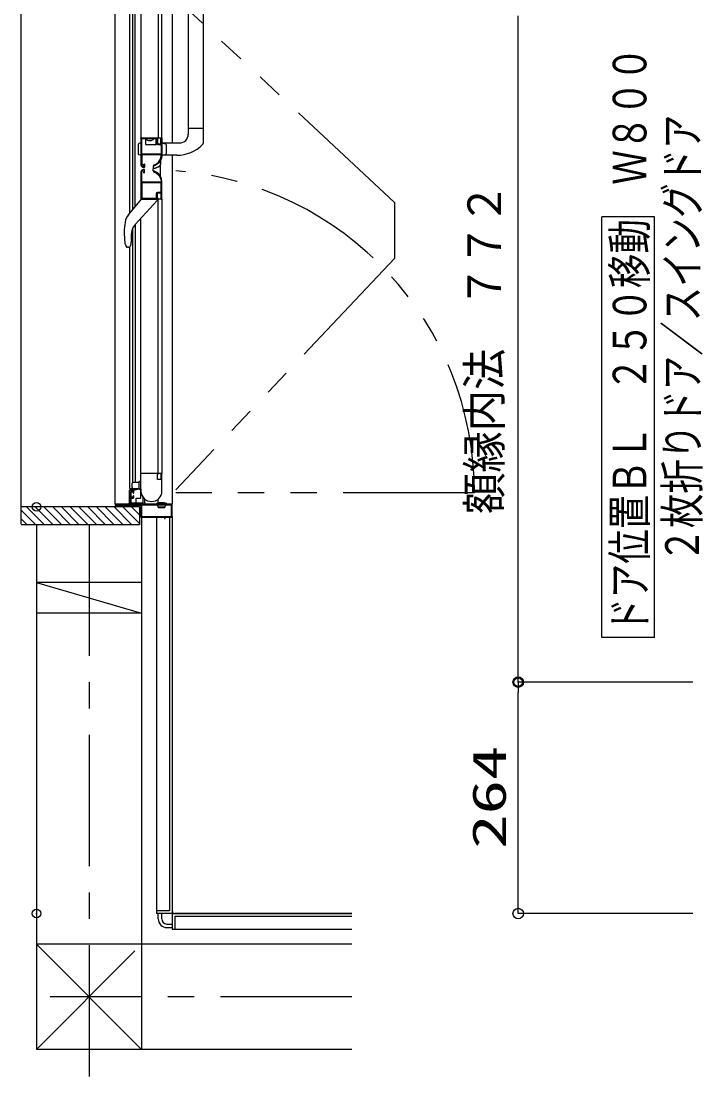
# Model space of a CAD drawing. Units: millimetres on the paper. Extents: x -305 to 305, y -152 to 152.
# Drawn here: x -220.8 to -181.9, y -23.6 to 36.7 of the extents above; entities that cross this region are included whole.
import ezdxf
from ezdxf.enums import TextEntityAlignment as Align

# ---------------------------------------------------------------- set-up
doc = ezdxf.new("R2010")
doc.units = ezdxf.units.MM
doc.header["$PDMODE"] = 32
doc.header["$PDSIZE"] = 0.5
doc.linetypes.add('USER1', pattern=[12, 7.5, -1.5, 1.5, -1.5])
doc.linetypes.add('USER2', pattern=[15, 7.5, -1.5, 1.5, -1.5, 1.5, -1.5])
for name, color, linetype, lineweight in [('0-0_0', 7, 'Continuous', 25), ('0-1_VIEW0001', 7, 'Continuous', 25), ('0-2_DEFPOINTS', 7, 'Continuous', 25)]:
    doc.layers.add(name, color=color, linetype=linetype, lineweight=lineweight)
doc.styles.add('ＭＳ ゴシック', font='')
doc.styles.get('ＭＳ ゴシック').set_extended_font_data('MS Gothic')

# ---------------------------------------------------------------- blocks, each defined once
blk = doc.blocks.new('_ORIGIN')
at = {"layer": '0-0_0'}
blk.add_line((0, 0), (-1, 0), dxfattribs=at)
blk.add_circle((0, 0), 0.5, dxfattribs=at)

msp = doc.modelspace()

# ---------------------------------------------------------------- linework, layer by layer
at = {"layer": '0-0_0'}
for p, q in [((-192.433, -0.359), (-192.433, 37.041)), ((-182.473, -0.959), (-192.433, -0.959)), ((-182.473, -0.959), (-192.433, -0.959)), ((-192.433, -13.559), (-192.433, -1.559)), ((-182.473, -14.159), (-192.433, -14.159))]:
    msp.add_line(p, q, dxfattribs=at)
at = {"layer": '0-1_VIEW0001'}
for p, q in [((-220.809, 8.041), (-220.809, 48.64)), ((-214.611, 25.772), (-214.611, 46.59)), ((-214.434, 25.996), (-214.434, 46.24)), ((-214.294, 26.166), (-214.294, 46.24)), ((-212.184, 46.04), (-212.184, 29.79)), ((-210.419, 46.049), (-210.419, 29.781)), ((-212.994, 45.74), (-212.994, 30.09)), ((-212.784, 30.09), (-212.784, 45.74)), ((-211.269, 45.539), (-211.269, 30.289)), ((-211.269, 30.64), (-210.419, 30.64)), ((-214.119, 29.157), (-214.119, 29.723)), ((-213.969, 29.79), (-214.093, 29.757)), ((-213.969, 30.09), (-213.719, 30.09)), ((-213.969, 30.04), (-213.969, 30.08)), ((-213.959, 30.09), (-212.784, 30.09)), ((-213.944, 30.09), (-213.938, 30.09)), ((-213.938, 30.09), (-213.885, 30.09)), ((-213.919, 29.17), (-213.919, 30.03)), ((-213.909, 30.04), (-213.094, 30.04)), ((-213.885, 30.09), (-213.793, 30.09)), ((-213.719, 30.04), (-213.719, 29.74)), ((-213.676, 30.04), (-213.619, 30.04)), ((-213.144, 29.69), (-213.669, 29.69)), ((-213.448, 29.916), (-213.448, 29.96)), ((-213.369, 30.04), (-213.311, 30.04)), ((-213.094, 29.74), (-213.094, 30.04)), ((-213.079, 30.025), (-213.079, 29.775)), ((-213.034, 30.015), (-213.034, 29.79)), ((-213.004, 30.083), (-212.996, 30.068)), ((-213.004, 29.7), (-212.889, 29.7)), ((-212.994, 30.061), (-212.994, 30.055)), ((-212.984, 29.74), (-212.859, 29.74)), ((-212.834, 29.765), (-212.834, 30.061)), ((-212.832, 30.068), (-212.823, 30.083)), ((-212.814, 29.625), (-212.814, 29.175)), ((-212.81, 30.09), (-212.784, 30.09)), ((-212.769, 30.075), (-212.769, 29.089)), ((-212.769, 29.79), (-212.574, 29.738)), ((-212.769, 29.79), (-211.769, 29.79)), ((-212.519, 29.215), (-212.519, 29.666)), ((-213.969, 29.09), (-214.093, 29.124)), ((-213.919, 29.105), (-213.919, 28.52)), ((-212.829, 29.16), (-213.909, 29.16)), ((-212.829, 29.115), (-213.909, 29.115)), ((-212.814, 29.089), (-212.814, 29.1)), ((-212.769, 29.09), (-212.574, 29.142)), ((-211.916, 29.09), (-212.769, 29.09)), ((-212.184, 29.09), (-212.184, 9.215)), ((-213.869, 28.47), (-213.839, 28.47)), ((-213.789, 28.4), (-213.819, 28.4)), ((-213.814, 28.495), (-213.814, 28.547)), ((-213.764, 28.575), (-213.764, 28.425)), ((-213.269, 28.48), (-213.269, 28.364)), ((-213.204, 28.495), (-213.254, 28.495)), ((-213.069, 28.569), (-213.199, 28.494)), ((-213.192, 28.55), (-213.091, 28.608)), ((-212.859, 28.371), (-212.859, 28.477)), ((-212.849, 28.791), (-212.849, 28.559)), ((-213.969, 28.13), (-213.969, 26.6)), ((-213.919, 27.575), (-213.919, 28.16)), ((-213.869, 28.21), (-213.839, 28.21)), ((-213.789, 28.28), (-213.819, 28.28)), ((-213.814, 28.185), (-213.814, 28.133)), ((-213.764, 28.105), (-213.764, 28.255)), ((-213.269, 28.2), (-213.269, 28.318)), ((-213.204, 28.185), (-213.254, 28.185)), ((-213.069, 28.111), (-213.199, 28.186)), ((-213.192, 28.13), (-213.091, 28.072)), ((-212.849, 27.889), (-212.849, 28.34)), ((-213.919, 27.51), (-213.919, 26.65)), ((-212.829, 27.565), (-213.909, 27.565)), ((-212.829, 27.52), (-213.909, 27.52)), ((-212.814, 27.591), (-212.814, 27.58)), ((-212.814, 27.055), (-212.814, 27.505)), ((-212.769, 26.605), (-212.769, 27.591)), ((-214.683, 25.695), (-213.944, 26.59)), ((-212.784, 26.59), (-213.969, 26.59)), ((-213.959, 26.59), (-213.017, 26.59)), ((-213.909, 26.64), (-213.094, 26.64)), ((-213.079, 26.655), (-213.079, 26.905)), ((-213.044, 26.59), (-213.044, 26.515)), ((-213.034, 26.665), (-213.034, 26.89)), ((-213.004, 26.98), (-212.889, 26.98)), ((-213.004, 26.597), (-212.996, 26.611)), ((-212.994, 26.619), (-212.994, 26.625)), ((-212.994, 10.94), (-212.994, 26.59)), ((-212.984, 26.94), (-212.859, 26.94)), ((-212.834, 26.915), (-212.834, 26.619)), ((-212.832, 26.611), (-212.823, 26.597)), ((-212.81, 26.59), (-212.784, 26.59)), ((-212.784, 26.59), (-212.784, 10.94)), ((-213.044, 26.515), (-214.301, 25.14)), ((-214.679, 25.692), (-214.683, 25.695)), ((-213.969, 9.54), (-213.969, 25.504)), ((-184.659, 25.579), (-187.659, 25.579)), ((-187.659, 1.579), (-187.659, 25.579)), ((-184.659, 1.579), (-184.659, 25.579)), ((-214.872, 25.267), (-214.876, 25.267)), ((-214.43, 10.44), (-214.43, 24.955)), ((-214.29, 10.44), (-214.29, 25.152)), ((-214.884, 24.131), (-214.88, 24.132)), ((-214.528, 24.554), (-214.527, 24.141)), ((-214.864, 24.011), (-214.86, 23.997)), ((-214.86, 23.997), (-214.819, 23.889)), ((-214.675, 23.84), (-214.749, 23.84)), ((-214.607, 10.09), (-214.607, 23.84)), ((-214.527, 24.096), (-214.527, 24.096)), ((-212.784, 10.94), (-213.969, 10.94)), ((-213.017, 10.94), (-213.959, 10.94)), ((-213.034, 10.64), (-213.034, 10.865)), ((-212.996, 10.918), (-213.004, 10.933)), ((-212.994, 10.905), (-212.994, 10.911)), ((-212.834, 10.911), (-212.834, 10.615)), ((-212.823, 10.933), (-212.832, 10.918)), ((-212.784, 10.94), (-212.81, 10.94)), ((-212.769, 9.94), (-212.769, 10.925)), ((-214.469, 10.14), (-214.469, 10.39)), ((-214.419, 10.44), (-214.094, 10.44)), ((-214.094, 10.44), (-214.094, 10.09)), ((-214.044, 10.49), (-213.969, 10.49)), ((-212.859, 10.59), (-212.984, 10.59)), ((-214.631, 9.24), (-214.631, 9.965)), ((-214.607, 10.09), (-214.094, 10.09)), ((-214.569, 9.205), (-214.569, 9.89)), ((-214.419, 9.94), (-214.519, 9.94)), ((-214.519, 9.6), (-214.519, 9.87)), ((-214.504, 9.885), (-214.434, 9.885)), ((-214.419, 9.87), (-214.419, 9.825)), ((-214.404, 9.81), (-214.384, 9.81)), ((-214.384, 9.66), (-214.404, 9.66)), ((-214.369, 9.825), (-214.369, 9.89)), ((-213.969, 10.04), (-214.044, 10.04)), ((-213.969, 10.039), (-213.969, 9.94)), ((-215.434, 9.215), (-212.184, 9.215)), ((-215.434, 9.175), (-215.434, 9.055)), ((-214.584, 9.19), (-215.419, 9.19)), ((-215.384, 9.055), (-215.384, 9.125)), ((-215.369, 9.14), (-213.999, 9.14)), ((-214.651, 9.255), (-214.651, 9.24)), ((-213.88, 9.24), (-214.569, 9.24)), ((-214.519, 9.205), (-214.519, 9.525)), ((-214.434, 9.585), (-214.504, 9.585)), ((-214.504, 9.54), (-214.419, 9.54)), ((-212.209, 9.19), (-214.504, 9.19)), ((-214.419, 9.645), (-214.419, 9.6)), ((-214.369, 9.59), (-214.369, 9.645)), ((-213.984, 9.125), (-213.984, 8.49)), ((-213.939, 9.125), (-213.939, 8.5)), ((-212.244, 9.14), (-213.924, 9.14)), ((-213.87, 9.615), (-213.87, 9.25)), ((-213.744, 9.265), (-213.744, 9.471)), ((-213.084, 9.19), (-213.084, 9.21)), ((-212.959, 9.04), (-213.018, 9.118)), ((-213.001, 9.175), (-213.001, 9.156)), ((-212.994, 9.248), (-212.994, 9.471)), ((-212.566, 9.175), (-212.566, 9.156)), ((-212.484, 9.19), (-212.484, 9.21)), ((-212.229, 8.5), (-212.229, 9.125)), ((-212.184, 8.49), (-212.184, 9.165)), ((-214.059, 9.04), (-220.809, 9.04)), ((-220.809, 8.856), (-219.994, 8.04)), ((-220.499, 9.04), (-219.499, 8.04)), ((-220.004, 9.04), (-219.004, 8.04)), ((-219.509, 9.04), (-218.509, 8.04)), ((-219.009, 9.04), (-218.009, 8.04)), ((-218.509, 9.04), (-217.509, 8.04)), ((-218.009, 9.04), (-217.009, 8.04)), ((-217.509, 9.04), (-216.509, 8.04)), ((-217.009, 9.04), (-216.009, 8.04)), ((-216.509, 9.04), (-215.509, 8.04)), ((-216.009, 9.04), (-215.009, 8.04)), ((-215.508, 9.04), (-214.509, 8.04)), ((-215.419, 9.04), (-215.399, 9.04)), ((-215.008, 9.04), (-214.059, 8.09)), ((-214.508, 9.04), (-214.059, 8.59)), ((-214.059, 9.04), (-214.059, 8.04)), ((-213.924, 8.485), (-212.244, 8.485)), ((-212.959, 8.99), (-212.959, 9.04)), ((-212.959, 9.04), (-212.609, 9.04)), ((-212.609, 8.99), (-212.959, 8.99)), ((-212.185, 8.482), (-212.185, -14.01)), ((-212.185, 8.482), (-212.185, -14.134)), ((-220.809, 8.361), (-220.489, 8.04)), ((-220.809, 8.04), (-214.059, 8.04)), ((-219.935, 8.04), (-219.935, -21.908)), ((-213.935, 8.44), (-213.935, -21.909)), ((-213.934, 8.44), (-212.639, 8.44)), ((-213.085, 8.44), (-213.085, -14.159)), ((-212.624, 8.425), (-212.624, 8.375)), ((-212.614, 8.365), (-212.594, 8.365)), ((-212.584, 8.375), (-212.584, 8.425)), ((-212.569, 8.44), (-212.234, 8.44)), ((-212.335, 8.44), (-212.335, -14.009)), ((-219.936, 4.718), (-213.936, 2.968)), ((-213.935, 4.717), (-219.935, 4.717)), ((-213.935, 2.967), (-219.935, 2.967)), ((-184.659, 1.579), (-187.659, 1.579)), ((-212.335, -14.009), (-213.085, -14.009)), ((-212.21, -14.159), (-213.085, -14.159)), ((-212.985, -14.46), (-212.985, -14.159)), ((-212.785, -14.46), (-212.785, -14.159)), ((-212.185, -14.184), (-212.185, -15.059)), ((-212.16, -14.159), (-201.935, -14.159)), ((-201.935, -14.159), (-212.036, -14.159)), ((-212.035, -14.309), (-201.935, -14.309)), ((-212.035, -14.309), (-212.035, -15.059)), ((-212.485, -14.759), (-212.185, -14.759)), ((-212.485, -14.959), (-212.185, -14.959)), ((-212.185, -15.059), (-201.935, -15.059)), ((-213.935, -21.909), (-219.935, -15.908)), ((-201.935, -15.908), (-219.935, -15.908)), ((-214.31, -16.283), (-219.935, -21.908)), ((-201.935, -21.908), (-219.935, -21.908))]:
    msp.add_line(p, q, dxfattribs=at)
at = {"layer": '0-1_VIEW0001', "linetype": 'USER2'}
for p, q in [((-199.497, 26.394), (-211.984, 38.049)), ((-199.497, 26.394), (-199.497, 23.203)), ((-199.497, 23.203), (-211.984, 10.003)), ((-194.931, 9.84), (-211.984, 9.84))]:
    msp.add_line(p, q, dxfattribs=at)
at = {"layer": '0-1_VIEW0001', "linetype": 'USER1'}
for p, q in [((-216.935, 8.04), (-216.935, -23.587)), ((-201.935, -18.908), (-219.149, -18.908))]:
    msp.add_line(p, q, dxfattribs=at)
at = {"layer": '0-1_VIEW0001'}
for points in [[(-215.434, 9.215), (-215.434, 47.465), (-212.184, 47.465), (-212.184, 46.74)], [(-212.784, 45.74), (-213.969, 45.74), (-213.969, 28.55)], [(-213.969, 30.08), (-213.966, 30.087), (-213.959, 30.09)], [(-213.919, 30.03), (-213.916, 30.037), (-213.909, 30.04)], [(-213.49, 29.916), (-213.49, 29.96), (-213.448, 29.96)], [(-213.094, 30.04), (-213.083, 30.035), (-213.079, 30.025)], [(-213.079, 29.775), (-213.057, 29.722), (-213.004, 29.7)], [(-212.994, 30.055), (-212.998, 30.044), (-213.009, 30.04), (-213.027, 30.033), (-213.034, 30.015)], [(-213.034, 29.79), (-213.019, 29.754), (-212.984, 29.74)], [(-213.017, 30.09), (-213.01, 30.088), (-213.004, 30.083)], [(-212.996, 30.068), (-212.994, 30.065), (-212.994, 30.061)], [(-212.889, 29.7), (-212.836, 29.678), (-212.814, 29.625)], [(-212.859, 29.74), (-212.841, 29.747), (-212.834, 29.765)], [(-212.834, 30.061), (-212.833, 30.065), (-212.832, 30.068)], [(-212.823, 30.083), (-212.818, 30.088), (-212.81, 30.09)], [(-212.784, 30.09), (-212.773, 30.085), (-212.769, 30.075)], [(-213.909, 29.16), (-213.916, 29.163), (-213.919, 29.17)], [(-213.909, 29.115), (-213.916, 29.112), (-213.919, 29.105)], [(-213.091, 28.608), (-212.977, 28.697), (-212.888, 28.811), (-212.834, 28.945), (-212.814, 29.089)], [(-212.769, 29.089), (-212.791, 28.934), (-212.849, 28.789), (-212.946, 28.665), (-213.069, 28.569)], [(-212.814, 29.175), (-212.818, 29.164), (-212.829, 29.16)], [(-212.814, 29.1), (-212.818, 29.11), (-212.829, 29.115)], [(-213.839, 28.47), (-213.821, 28.477), (-213.814, 28.495)], [(-213.814, 28.547), (-213.815, 28.552), (-213.817, 28.556), (-213.804, 28.603), (-213.764, 28.575)], [(-213.764, 28.425), (-213.771, 28.407), (-213.789, 28.4)], [(-213.199, 28.494), (-213.244, 28.517), (-213.204, 28.548), (-213.198, 28.548), (-213.192, 28.55)], [(-213.839, 28.21), (-213.821, 28.203), (-213.814, 28.185)], [(-213.814, 28.133), (-213.815, 28.128), (-213.817, 28.124), (-213.804, 28.077), (-213.764, 28.105)], [(-213.764, 28.255), (-213.771, 28.273), (-213.789, 28.28)], [(-213.199, 28.186), (-213.244, 28.163), (-213.204, 28.131), (-213.198, 28.132), (-213.192, 28.13)], [(-213.091, 28.072), (-212.977, 27.983), (-212.888, 27.869), (-212.834, 27.734), (-212.814, 27.591)], [(-212.769, 27.591), (-212.791, 27.746), (-212.849, 27.891), (-212.946, 28.014), (-213.069, 28.111)], [(-213.909, 27.565), (-213.916, 27.568), (-213.919, 27.575)], [(-213.909, 27.52), (-213.916, 27.517), (-213.919, 27.51)], [(-212.814, 27.58), (-212.818, 27.569), (-212.829, 27.565)], [(-212.814, 27.505), (-212.818, 27.515), (-212.829, 27.52)], [(-213.969, 26.6), (-213.966, 26.593), (-213.959, 26.59)], [(-213.919, 26.65), (-213.916, 26.643), (-213.909, 26.64)], [(-213.094, 26.64), (-213.083, 26.644), (-213.079, 26.655)], [(-213.079, 26.905), (-213.057, 26.958), (-213.004, 26.98)], [(-213.034, 26.89), (-213.019, 26.925), (-212.984, 26.94)], [(-212.994, 26.625), (-212.998, 26.635), (-213.009, 26.64), (-213.027, 26.647), (-213.034, 26.665)], [(-213.017, 26.59), (-213.01, 26.592), (-213.004, 26.597)], [(-212.996, 26.611), (-212.994, 26.615), (-212.994, 26.619)], [(-212.889, 26.98), (-212.836, 27.002), (-212.814, 27.055)], [(-212.859, 26.94), (-212.841, 26.933), (-212.834, 26.915)], [(-212.834, 26.619), (-212.833, 26.615), (-212.832, 26.611)], [(-212.823, 26.597), (-212.818, 26.592), (-212.81, 26.59)], [(-212.784, 26.59), (-212.773, 26.594), (-212.769, 26.605)], [(-214.86, 23.997), (-214.861, 24.001), (-214.863, 24.016), (-214.868, 24.046), (-214.874, 24.085), (-214.88, 24.132)], [(-213.959, 10.94), (-213.966, 10.937), (-213.969, 10.93)], [(-213.034, 10.865), (-213.027, 10.883), (-213.009, 10.89), (-212.998, 10.894), (-212.994, 10.905)], [(-213.004, 10.933), (-213.01, 10.938), (-213.017, 10.94)], [(-212.994, 10.911), (-212.994, 10.915), (-212.996, 10.918)], [(-212.832, 10.918), (-212.833, 10.915), (-212.834, 10.911)], [(-212.81, 10.94), (-212.818, 10.938), (-212.823, 10.933)], [(-212.769, 10.925), (-212.773, 10.935), (-212.784, 10.94)], [(-212.984, 10.59), (-213.019, 10.604), (-213.034, 10.64)], [(-212.834, 10.615), (-212.841, 10.597), (-212.859, 10.59)], [(-214.591, 10.005), (-214.307, 10.005), (-214.172, 10.04)], [(-214.519, 9.94), (-214.554, 9.925), (-214.569, 9.89)], [(-214.519, 9.87), (-214.514, 9.88), (-214.504, 9.885)], [(-214.434, 9.885), (-214.423, 9.88), (-214.419, 9.87)], [(-214.369, 9.89), (-214.383, 9.925), (-214.419, 9.94)], [(-214.419, 9.825), (-214.414, 9.814), (-214.404, 9.81)], [(-214.404, 9.66), (-214.414, 9.655), (-214.419, 9.645)], [(-214.384, 9.81), (-214.373, 9.814), (-214.369, 9.825)], [(-214.369, 9.645), (-214.373, 9.655), (-214.384, 9.66)], [(-214.083, 10.063), (-214.097, 10.059), (-214.121, 10.053), (-214.146, 10.046), (-214.172, 10.04)], [(-215.419, 9.19), (-215.429, 9.185), (-215.434, 9.175)], [(-215.434, 9.055), (-215.429, 9.044), (-215.419, 9.04)], [(-215.399, 9.04), (-215.388, 9.044), (-215.384, 9.055)], [(-215.384, 9.125), (-215.379, 9.135), (-215.369, 9.14)], [(-214.651, 9.255), (-214.653, 9.252), (-214.656, 9.249), (-214.659, 9.246), (-214.661, 9.244), (-214.663, 9.242), (-214.664, 9.241), (-214.665, 9.24), (-214.666, 9.24)], [(-214.569, 9.205), (-214.573, 9.194), (-214.584, 9.19)], [(-214.504, 9.585), (-214.514, 9.589), (-214.519, 9.6)], [(-214.519, 9.525), (-214.514, 9.535), (-214.504, 9.54)], [(-214.504, 9.19), (-214.514, 9.194), (-214.519, 9.205)], [(-214.419, 9.6), (-214.423, 9.589), (-214.434, 9.585)], [(-214.419, 9.54), (-214.383, 9.554), (-214.369, 9.59)], [(-214.236, 9.24), (-214.236, 9.54), (-213.969, 9.54)], [(-213.999, 9.14), (-213.988, 9.135), (-213.984, 9.125)], [(-213.924, 9.14), (-213.934, 9.135), (-213.939, 9.125)], [(-212.609, 8.99), (-212.609, 9.04), (-212.549, 9.118)], [(-212.229, 9.125), (-212.233, 9.135), (-212.244, 9.14)], [(-212.184, 9.165), (-212.191, 9.183), (-212.209, 9.19)], [(-213.984, 8.49), (-213.969, 8.454), (-213.934, 8.44)], [(-213.939, 8.5), (-213.934, 8.489), (-213.924, 8.485)], [(-212.244, 8.485), (-212.233, 8.489), (-212.229, 8.5)], [(-212.234, 8.44), (-212.198, 8.454), (-212.184, 8.49)], [(-212.639, 8.44), (-212.628, 8.435), (-212.624, 8.425)], [(-212.624, 8.375), (-212.621, 8.368), (-212.614, 8.365)], [(-212.594, 8.365), (-212.587, 8.368), (-212.584, 8.375)], [(-212.584, 8.425), (-212.579, 8.435), (-212.569, 8.44)]]:
    msp.add_lwpolyline(points, dxfattribs=at)
for centre, radius, start, end in [((-211.769, 30.29), 0.5, 270, 0), ((-214.084, 29.723), 0.035, 105, 180), ((-213.669, 29.74), 0.05, 180, 270), ((-213.668, 30.026), 0.0137, 90, 217.71409), ((-213.469, 30.18), 0.265, 217.71409, 265.40059), ((-213.469, 30.18), 0.265, 274.59941, 322.28591), ((-213.27, 30.026), 0.0137, 322.28591, 90), ((-213.144, 29.74), 0.05, 270, 0), ((-212.594, 29.666), 0.075, 0, 75), ((-211.916, 31.14), 2.05, 270, 315.77987), ((-210.519, 29.78), 0.1, 315.77987, 0), ((-214.084, 29.157), 0.035, 180, 255), ((-212.594, 29.215), 0.075, 285, 0), ((-213.819, 28.55), 0.15, 180, 270), ((-213.869, 28.52), 0.05, 180, 270), ((-213.254, 28.48), 0.015, 90, 180), ((-213.254, 28.364), 0.015, 180, 278.53068), ((-213.369, 29.125), 0.8, 278.1091, 307.38279), ((-213.369, 29.13), 0.79, 278.53068, 309.44561), ((-212.874, 28.477), 0.015, 0, 127.38279), ((-212.899, 28.559), 0.05, 309.44561, 0), ((-212.899, 28.34), 0.05, 0, 31.25922), ((-213.819, 28.13), 0.15, 90, 180), ((-213.869, 28.16), 0.05, 90, 180), ((-213.254, 28.318), 0.015, 98.1091, 180), ((-213.254, 28.2), 0.015, 180, 270), ((-213.988, 25.122), 0.9, 140.48565, 170.69845), ((-211.256, 24.674), 3.669, 170.69845, 188.51838), ((-213.661, 24.555), 0.867, 137.56376, 180.11132), ((-237.543, 24.089), 23.015, 0.01657, 0.12729), ((-214.749, 23.915), 0.075, 200.97394, 270), ((-214.675, 23.94), 0.1, 270, 324.18397), ((-214.877, 24.087), 0.35, 324.18397, 1.096), ((-214.874, 24.087), 0.346, 359.97071, 0.74017), ((-213.482, 24.096), 1.045, 179.99653, 180.48653), ((-214.419, 10.39), 0.05, 90, 180), ((-214.044, 10.44), 0.05, 90, 180), ((-214.591, 9.965), 0.04, 90, 180), ((-214.419, 10.14), 0.05, 180, 270), ((-214.044, 10.09), 0.05, 180, 270), ((-213.369, 9.94), 0.6, 180, 0), ((-214.641, 9.24), 0.025, 180, 270), ((-214.641, 9.24), 0.01, 180, 270), ((-214.641, 9.24), 0.01, 270, 0), ((-214.266, 9.24), 0.025, 270, 0), ((-213.88, 9.25), 0.01, 270, 0), ((-213.694, 9.265), 0.05, 180, 270), ((-213.059, 9.21), 0.025, 102.42397, 180), ((-212.784, 7.962), 1.303, 77.57603, 102.42397), ((-213.006, 9.127), 0.015, 109.47122, 217.16085), ((-213.016, 9.175), 0.015, 0, 90), ((-213.016, 9.156), 0.015, 289.47122, 0), ((-212.551, 9.175), 0.015, 90, 180), ((-212.551, 9.156), 0.015, 180, 250.52878), ((-212.561, 9.127), 0.015, 322.83915, 70.52878), ((-212.509, 9.21), 0.025, 0, 77.57603), ((-212.485, -14.459), 0.5, 180, 270), ((-212.485, -14.459), 0.3, 180, 270), ((-212.21, -14.134), 0.025, 270, 0), ((-212.035, -14.009), 0.15, 180, 270), ((-212.16, -14.184), 0.025, 90, 180)]:
    msp.add_arc(centre, radius, start, end, dxfattribs=at)
at = {"layer": '0-1_VIEW0001', "linetype": 'USER2'}
msp.add_arc((-213.339, 9.84), 18.408, 359.99998, 85.77841, dxfattribs=at)
at = {"layer": '0-2_DEFPOINTS'}
for p in [(-219.933, 9.041), (-192.434, -0.959), (-219.933, -14.159)]:
    msp.add_point(p, dxfattribs=at)

# ---------------------------------------------------------------- block references
at = {"layer": '0-0_0', "xscale": 0.6, "yscale": 0.6}
for p, rotation in [((-192.433, -0.959), 270), ((-192.433, -0.959), 90), ((-192.433, -14.159), 270)]:
    msp.add_blockref('_ORIGIN', p, dxfattribs=dict(at, rotation=rotation))

# ---------------------------------------------------------------- texts
at = {"layer": '0-0_0', "style": 'ＭＳ ゴシック'}
for s, width, p in [('額縁内法\u3000７７２', 0.9, (-192.835, 8.631)), ('264', 1.5, (-192.563, -10.463))]:
    msp.add_text(s, height=1.921, rotation=90, dxfattribs=dict(at, width=width)).set_placement(p, align=Align.BOTTOM_LEFT)
at = {"layer": '0-1_VIEW0001', "style": 'ＭＳ ゴシック', "width": 0.75}
for s, p in [('ドア位置ＢＬ\u3000２５０移動\u3000Ｗ８００', (-184.54, 1.864)), ('２枚折りドア／スイングドア', (-181.543, 5.864))]:
    msp.add_text(s, height=1.921, rotation=90, dxfattribs=at).set_placement(p, align=Align.BOTTOM_LEFT)

doc.saveas('drawing.dxf')
